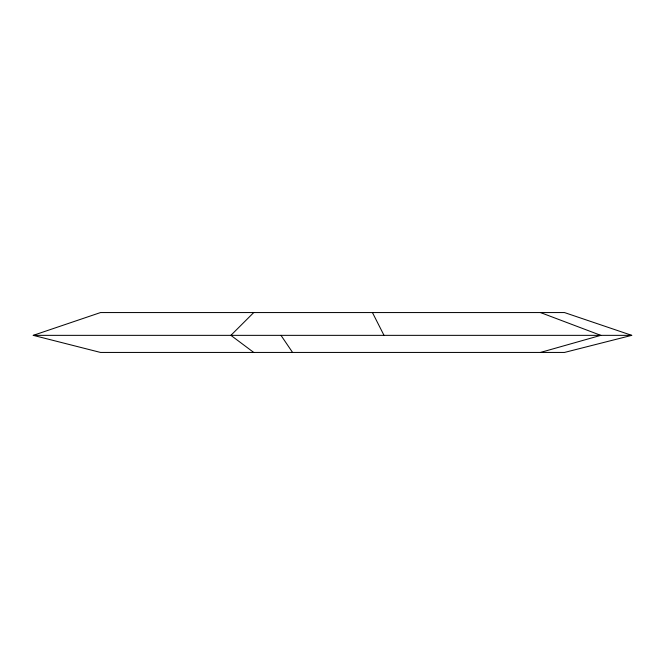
<?xml version="1.0" encoding="UTF-8"?>
<svg xmlns="http://www.w3.org/2000/svg" width="665" height="665" viewBox="0 0 665 665"><rect width="100%" height="100%" fill="white"/><g stroke="black" fill="none" stroke-linecap="round" stroke-linejoin="round"><path stroke-width="1" d="M253.739 312.558L230.896 335.351L253.739 352.442M33.25 335.351L100.523 312.558L564.477 312.558L631.75 335.351L564.477 352.442L100.523 352.442L33.25 335.351L631.75 335.351M540.479 352.442L600.794 335.351L540.479 312.558M280.987 335.351L292.567 352.442M372.433 312.558L384.013 335.351"/></g></svg>
